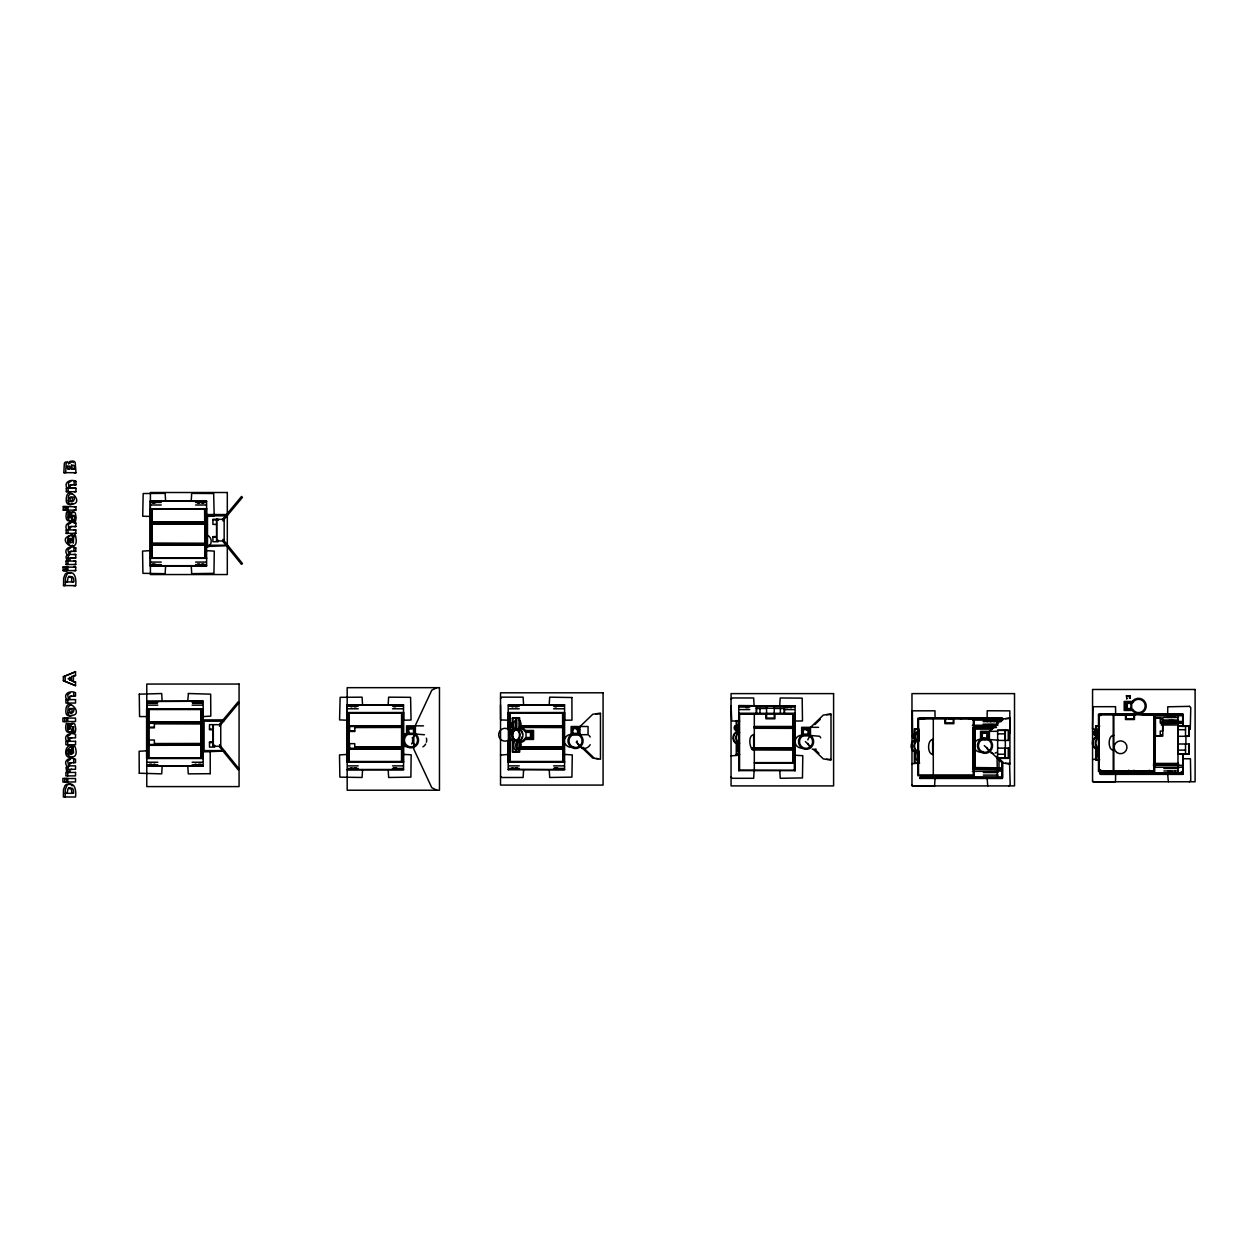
<?xml version="1.0" encoding="UTF-8"?>
<svg xmlns="http://www.w3.org/2000/svg" width="1258" height="1258" viewBox="0 0 1258 1258"><rect width="100%" height="100%" fill="white"/><g stroke="black" fill="none" stroke-linecap="round" stroke-linejoin="round"><path stroke-width="1.5" d="M191.216 501.046L191.688 493.372L213.656 493.529L214.206 516.11L206.595 516.425L206.595 501.046L150.237 501.046L150.237 516.425L142.72 516.236L143.176 493.529L165.144 493.372L165.616 501.046M187.788 766.185L188.275 773.859L210.228 773.701M187.757 701.209L188.417 693.52M191.247 566.021L191.719 573.679L213.939 573.334L214.285 551.114L206.627 550.642M203.151 716.588L203.151 701.209L146.777 701.209L146.777 716.588L139.559 716.573L139.261 694.164M388.187 769.817L388.659 777.475L410.879 777.13L411.162 754.753L403.566 754.438M388.156 704.842L388.628 697.168L410.595 697.325L411.036 720.032L403.535 720.221L403.535 704.842L347.177 704.842L347.177 720.221L339.566 719.906L340.132 697.325L362.084 697.168L362.556 704.842M500.527 704.842L500.621 719.906L508.216 720.221L508.216 704.842L564.59 704.842L508.389 705.156M549.227 769.817L549.715 777.475L571.934 777.13L572.28 754.91L564.606 754.438M549.196 704.842L549.683 697.168L571.903 697.53M564.59 704.842L564.59 720.221L571.965 720.142L571.903 697.53M731.071 705.644L731.716 721.023L738.76 721.023L738.76 705.644L795.119 705.974L738.933 705.644M779.771 770.619L780.243 778.293L802.462 777.931L802.808 755.712L795.15 755.24M779.74 705.644L780.212 697.986L802.179 698.127L802.494 720.944L795.119 721.038L795.119 705.644M920.117 778.45L920.447 776.548L1002.154 776.909M972.418 771.39L1002.107 771.075L1002.107 769.173L973.362 769.173L973.378 727.517L996.415 727.517M968.707 777.507L973.834 777.507L973.629 727.187L973.975 769.173L974.4 727.517L974.541 769.173L974.573 727.517L994.245 727.486M973.944 769.173L973.959 719.183L969.147 718.853M974.179 727.533L974.557 769.173L974.541 727.517M987.388 721.605L987.577 719.199M990.675 721.605L990.675 719.199M990.99 721.605L990.99 719.199M994.166 721.605L994.024 719.199M1002.201 762.065L1002.154 778.498L919.661 778.435M1100.577 715.629L1100.577 714.057L1135.738 714.072L1114.258 714.072M1128.788 770.179L1129.102 773.686M1133.914 770.179L1133.584 773.701M1149.293 770.179L1149.608 773.701L1154.419 773.387L1154.357 734.751L1154.215 755.571M1154.592 734.751L1154.545 765.351M1154.545 718.255L1154.215 714.733L1149.419 715.047M1155.127 765.053L1155.127 734.751M1167.896 717.469L1167.471 715.063M1168.147 717.469L1168.037 715.063M1169.232 717.469L1169.232 715.063M1171.261 717.469L1171.261 715.063M1171.56 717.469L1171.56 715.063M1174.485 715.063L1174.61 717.469L1174.736 715.063M1183.055 725.567L1183.07 714.025L1167.691 714.009L1167.738 706.792L1189.502 706.351M66.076 570.55L66.092 567.106L75.7 567.169L75.7 570.597L63.073 570.629L63.089 566.996L66.8 567.012L66.784 570.645M66.989 506.581L66.973 510.213L63.262 510.198L63.277 506.565L75.889 506.738L75.889 510.182L74.065 510.182M63.498 585.568L65.306 585.568L65.463 578.145L66.926 574.34A6.809 4.812 -90 0 1 69.127 572.736C75.999 571.305 76.298 581.227 75.653 585.646L63.498 585.568L63.655 578.145L65.102 574.34A6.809 4.812 -90 0 1 67.319 572.736L70.715 573.05M63.844 472.662L65.668 472.662L66.139 463.494A2.815 1.981 -90 0 1 67.492 462.048C71.219 464.847 69.74 461.67 73.593 461.12A3.9 2.768 -90 0 1 75.181 462.551L75.999 472.725L63.844 472.662L64.331 463.494A2.815 1.981 -90 0 1 65.668 462.048L67.633 462.488M64.881 570.629L64.897 566.996M65.07 510.198L65.086 506.565M71.832 557.923L69.85 558.583L70.196 561.052L75.716 561.099L75.716 564.528L66.108 564.48L66.108 561.037L68.781 561.052L67.712 557.766L69.08 554.841L67.916 549.793L70.684 547.859M71.958 526.504L69.945 527.259L70.291 529.933L75.826 529.964L75.81 533.408L66.202 533.361L66.202 529.917L68.891 529.917L68.246 524.413L70.763 523.045M66.281 506.691L66.265 510.119L75.889 510.182M72.099 484.786L70.086 485.541L70.432 488.214L75.952 488.246L75.936 491.689L66.328 491.642L66.344 488.198L69.017 488.214L68.388 482.695L70.904 481.327M68.577 512.258L70.385 512.541L66.611 512.258C65.778 514.915 65.212 521.457 69.426 521.016L70.071 520.545M69.064 542.685L69.08 538.534L70.888 538.534L70.873 542.685L68.419 542.497M69.756 469.03C71.03 461.985 63.875 469.517 69.756 469.03L67.948 469.03L67.397 465.853M68.089 517.557L70.417 517.62L72.052 512.399L73.97 511.896A3.318 2.343 -90 0 1 75.323 513.201L76.078 517.164A9.687 6.856 -90 0 1 75.433 521.268L71.564 521.252L72.241 515.434M72.366 535.153C74.411 553.709 72.005 534.115 75.37 535.373C81.424 558.065 52.506 538.11 72.366 535.153C66.422 534.32 66.202 544.572 71.014 546.019L72.524 545.201M71.564 521.252C77.288 519.806 73.97 509.899 71.234 521.016C67.02 521.457 67.586 514.915 68.419 512.258M73.719 581.951L65.432 581.919L67.24 581.919L68.089 577.422L70.417 576.793A3.648 2.579 -90 0 1 71.769 578.963C70.338 582.957 75.433 582.957 73.593 578.963A3.648 2.579 -90 0 0 72.225 576.793L68.687 576.321M74.112 469.061C75.826 463.699 69.803 463.966 71.533 469.045L74.112 469.061L72.304 469.061L71.36 464.847M73.923 557.954L75.732 557.954L75.747 554.495L70.212 554.464L69.866 551.979L71.863 551.319M75.763 547.89L73.955 547.89L73.939 551.35L75.747 551.35L75.763 547.89C70.432 544.918 62.648 549.243 67.272 554.841L69.08 554.841M74.018 526.536L75.826 526.536L75.842 523.076C70.621 520.246 62.963 524.224 67.067 529.917L66.202 529.917M75.983 481.358L74.159 481.358L74.159 484.817L75.967 484.817L75.983 481.358C70.747 478.527 63.104 482.506 67.209 488.214L66.344 488.198M973.755 727.218L996.415 727.25L973.692 727.187L973.535 769.173L973.378 727.517L973.802 769.173M974.164 769.173L974.305 738.871M974.321 735.081L974.352 727.517L974.447 769.173L974.352 727.517M973.393 769.173L973.598 727.203L973.582 769.173M67.114 793.326L67.948 788.829L72.068 788.168A3.648 2.579 -90 0 1 73.436 790.339L73.577 793.326L65.29 793.326M408.473 730.08L408.504 732.03M413.52 730.08L413.52 731.417M572.516 730.756L572.909 733.98L579.545 733.98M803.044 731.574L803.044 732.895M982.011 737.503L981.963 735.568M982.058 736.229L982.011 734.939M1126.696 699.055L1126.885 698.159M408.567 730.253L408.567 728.932M413.615 730.253L413.898 728.178M808.202 731.731L808.501 730.3M987.105 735.726C989.118 732.282 981.209 731.999 982.089 735.27M72.335 540.61L72.335 538.141M1095.419 734.688L1095.687 734.452M72.256 728.508L71.234 732.612L75.103 732.612A9.687 6.856 -90 0 0 75.732 728.524L74.961 724.561A3.318 2.343 -90 0 0 73.624 723.256L71.69 723.79L69.835 729.074L70.039 723.649L66.249 723.649C65.416 726.322 64.881 732.864 69.096 732.408L69.74 731.92M1129.904 697.75L1130.014 696.885M408.598 729.782L408.85 728.178L414.715 728.178M572.642 730.458L572.61 729.609M577.658 729.609L577.564 732.093M500.527 698.426L501.816 697.152L523.124 697.168L523.595 704.842M500.527 755.067L508.216 754.438M731.071 699.244L732.345 697.954L753.668 697.986L754.14 705.644M731.071 755.885L738.76 755.24M911.971 763.7L919.661 763.056M1092.542 759.58L1096.724 758.936M1000.613 721.872L1003.255 719.45M1162.25 765.021L1164.782 765.021M1165.773 765.021L1169.625 765.021M1170.129 765.021L1171.89 765.021M1117.56 714.041L1115.5 714.041M1165.71 714.072L1167.691 714.072M69.426 514.207L68.592 517.62M735.332 727.423L735.332 728.335M572.689 730.065C575.661 725.394 578.995 730.096 577.957 733.98M68.058 723.649C67.24 726.322 66.69 732.864 70.904 732.408L73.404 726.668L73.672 730.898A9.687 6.856 -90 0 1 73.294 732.612M68.545 463.982L69.725 461.45L71.785 461.12M1118.771 714.041L1119.589 714.371M1122.356 714.041L1121.491 714.371M1124.841 714.041L1125.643 714.371M1157.643 714.072L1158.366 714.387M1160.93 714.072L1161.732 714.072M1163.697 714.072L1164.499 714.072M1157.706 765.021L1158.807 765.021M1160.992 765.021L1161.716 765.351M1173.62 765.021L1174.422 765.351M68.435 728.822L69.41 724.545L71.8 723.256A3.318 2.343 -90 0 1 72.775 723.979M512.729 726.809L512.116 726.558A1.997 1.006 -89.9 0 1 510.559 726.322A1.997 1.006 -89.9 0 1 510.748 723.381A1.997 1.006 -89.9 0 1 512.195 724.026M1178.998 723.24L1161.103 723.397L1182.662 723.381M408.708 729.074L414.715 728.822M73.672 730.898L73.058 732.612M734.876 727.423L735.191 728.492M987.42 734.31L987.42 738.147L982.136 737.581M414.637 726.951L431.777 690.233L436.903 687.67M70.385 512.541L69.898 517.557M913.906 737.487L914.11 737.801A1.997 1.006 -89.9 0 1 912.773 736.072A1.997 1.006 -89.9 0 1 914.267 734.342L915.808 734.09M915.667 734.373L914.629 735.081L914.424 734.09M1095.954 734.043A1.997 1.006 -89.9 0 1 1094.586 734.782A1.997 1.006 -89.9 0 1 1094.208 732.046A1.997 1.006 -89.9 0 1 1095.592 731.307L1096.08 731.747M512.116 726.715L512.399 726.432A1.997 1.006 -89.9 0 1 511.094 726.558A1.997 1.006 -89.9 0 1 510.921 723.885A1.997 1.006 -89.9 0 1 512.242 723.303L512.729 723.727M69.772 513.154L72.162 511.896A3.318 2.343 -90 0 1 73.137 512.619M736.653 729.656L735.788 729.357M139.261 694.164L161.684 693.535L162.156 701.209M1009.844 733.461L1009.828 710.864L987.215 710.754L987.121 718.129L1002.5 718.161M222.886 518.878L225.418 515.811L207.491 515.811L207.491 545.233L226 545.233L222.87 541.38M206.218 514.538L226.487 514.538L241.536 496.454L242.448 497.366L222.886 520.875M219.474 724.231L222.006 721.18L204.079 721.18L204.079 750.601L222.587 750.601L219.458 746.749M202.805 719.906L223.075 719.906L238.124 701.822L239.036 702.735L219.474 726.243M953.328 777.507L948.202 777.507M1128.898 715.047L1134.024 715.047M1100.703 772.742L1182.74 772.789M1182.614 715.692L1155.159 715.991M71.171 753.731L72.162 750.696L71.266 746.717M578.963 727.58L592.77 714.261L600.459 713.113L600.459 759.25L592.77 758.102L576.211 742.126M809.507 728.382L823.314 715.079L831.003 713.915L831.003 760.068L823.314 758.904L813.643 749.595M814.807 724.639L820.247 719.387M989.794 731.055L1002.217 719.073L1009.922 717.909L1009.922 764.062L1002.217 762.914L984.275 745.601M70.448 759.25L67.68 761.2L68.86 766.232L66.029 767.396L66.768 772.443M68.86 766.232L67.507 769.173L68.577 772.443M67.272 554.841L65.998 556.822L66.973 561.052L66.108 561.037M808.501 729.671L808.501 734.798M206.218 546.507L228.028 545.705M202.805 751.875L224.616 751.073M210.228 773.701L210.228 750.806M72.272 756.577C62.114 761.357 64.252 739.956 75.087 746.717C81.22 764.943 57.852 754.847 71.203 746.529M72.241 715.425L69.803 716.258L67.366 715.425A4.765 3.365 -90 0 1 65.935 712.971C64.472 691.711 87.573 717.029 69.174 715.425A4.765 3.365 -90 0 1 67.759 712.971L68.105 707.185L69.898 705.251L71.533 705.251M72.618 504.065L70.196 504.883L67.759 504.033A4.765 3.365 -90 0 1 66.328 501.565C64.929 480.289 87.95 505.732 69.567 504.033A4.765 3.365 -90 0 1 68.136 501.565L68.514 495.794L70.322 493.859L71.942 493.875M71.596 681.05L75.527 681.962L75.527 685.657L63.372 680.704L63.372 676.71L75.527 671.756L75.527 675.546L71.596 676.458M63.372 676.71L75.527 671.756M415.942 734.373L407.702 734.42A6.667 6.557 -90 0 0 405.957 744.484A6.667 6.557 -90 0 0 416.005 744.484A6.667 6.557 -90 0 0 414.259 734.42L414.134 727.124M572.374 735.049L572.248 735.097A6.667 6.557 -90 0 0 570.503 745.161A6.667 6.557 -90 0 0 580.551 745.161A6.667 6.557 -90 0 0 578.806 735.097L578.68 727.8L572.374 727.8L572.374 735.049L578.853 735.049M809.397 735.851L802.777 735.914A6.667 6.557 -90 0 0 801.031 745.963A6.667 6.557 -90 0 0 811.095 745.963A6.667 6.557 -90 0 0 809.35 735.914L809.224 728.602M988.316 739.846L981.696 739.908A6.667 6.557 -90 0 0 979.951 749.957A6.667 6.557 -90 0 0 990.015 749.957A6.667 6.557 -90 0 0 988.269 739.908L988.143 732.596M347.177 754.438L339.503 754.91L339.864 777.13L362.084 777.475L362.556 769.817M1190.257 729.404L1190.776 707.641L1189.502 706.351M512.902 729.593L512.352 729.813A5.74 4.969 -90 0 0 511.833 739.72L515.764 740.333L514.695 739.72A5.74 4.969 -90 0 1 515.214 729.813L512.902 729.593L512.902 718.271L519.098 718.271L519.098 729.561L520.167 730.159A5.74 4.969 -90 0 1 522.306 733.791M512.902 740.333L512.902 751.608L516.236 751.608L516.786 740.066A5.74 4.969 -90 0 0 517.305 730.159L516.236 729.561L516.236 718.271M739.688 732.439L736.276 732.659A5.74 4.969 -90 0 0 735.757 742.582L739.688 743.179M914.928 740.648L914.377 740.868A5.74 4.969 -90 0 0 913.858 750.774L917.805 751.372L916.736 750.774A5.74 4.969 -90 0 1 917.239 740.868L914.928 740.648L914.928 729.326L918.261 729.326L918.717 740.868M918.812 751.12L918.261 762.647L914.928 762.647L914.928 751.372M1098.659 748.085L1098.045 747.739A5.74 4.969 -90 0 1 1098.564 737.833L1095.687 737.833A5.74 4.969 -90 0 0 1095.183 747.739L1099.115 748.337M515.214 729.105L515.009 729.184A6.416 5.551 -90 0 0 512.839 731.354M516.786 752.064L517.007 740.71A6.416 5.551 -90 0 0 517.667 729.624L516.786 729.121L516.786 717.831M516.786 740.789L519.869 740.71A6.416 5.551 -90 0 0 520.545 729.624L516.786 729.121M919.032 751.749L918.812 763.103M68.404 558.127L75.732 557.954M70.621 749.91L69.033 751.875L70.621 754.077L70.621 749.91L68.797 749.91L68.797 754.077L73.562 753.007L73.074 746.717M70.888 538.534L69.316 540.484L70.873 542.685M1008.916 785.904L1010.19 784.615L1009.545 762.835M1189.486 781.784L1190.776 780.495L1190.445 758.794L1183.086 758.7L1183.086 774.079M595.899 713.931L600.459 713.695M826.427 714.733L831.003 714.497M1005.346 718.743L1009.922 718.491M70.448 692.718L67.696 694.699L68.577 699.605M70.448 734.42L67.696 736.417L68.577 741.324M914.299 737.534L915.132 737.707M71.659 696.177L69.646 696.932L69.992 699.605M68.891 737.943L75.527 737.88L75.527 734.42C70.291 731.621 62.648 735.631 66.768 741.324M71.659 737.88L69.646 738.65L69.992 741.324M1129.322 696.382L1130.297 696.366L1130.266 697.986C1130.266 696.209 1129.259 696.099 1126.555 696.382M68.844 769.346L75.527 769.298L75.527 765.855L69.992 765.855L69.646 763.37L71.627 762.71M71.627 769.298L69.646 769.975L69.992 772.443M1126.555 701.98L1130.297 701.98L1129.291 701.995M1126.555 702.451L1128.127 702.467M1128.457 695.894L1130.219 695.894L1128.284 695.721M1129.322 697.986L1130.266 697.986M1128.74 702.451L1127.828 702.624L1130.297 702.467L1129.291 702.467M1178.762 765.021L1153.287 765.068L1182.693 765.367M974.667 769.204L1002.107 769.141M74.191 472.725L75.999 472.725M75.952 488.246L70.464 488.23M66.328 491.642L68.136 491.642L68.152 488.198L69.017 488.214M74.128 491.689L75.936 491.689M206.595 501.36L150.237 501.046M151.07 502.429L161.26 502.429M195.588 502.429L205.746 502.429M152.391 503.074L155.033 503.074M197.6 503.074L199.55 503.074M201.815 503.074L203.765 503.074M151.07 504.993L161.26 504.993M195.588 504.993L205.777 504.993M63.277 506.565L68.089 506.691L68.089 510.119L63.262 510.198M74.08 506.738L75.889 506.738M206.595 508.735L150.237 508.735L150.237 566.021L206.627 566.021L206.469 508.735M150.237 509.05L206.595 509.05M71.533 515.544L74.049 515.434M68.781 517.431L70.59 517.431M212.917 519.916L218.043 519.916M71.564 520.969L73.389 520.969M152.249 521.866L204.614 521.85M152.249 522.086L204.614 522.133M152.249 522.306L204.614 522.353M152.249 522.589L204.614 522.589M74.033 523.076L75.842 523.076M152.249 523.155L204.614 523.108M152.249 523.438L204.614 523.344M152.249 523.658L204.614 523.658M152.249 523.831L204.614 523.863M216.329 524.397L212.917 524.397L212.917 519.271L218.043 519.271L218.043 520.167M74.002 529.964L75.826 529.964M66.202 533.361L68.011 533.361L68.026 529.917L68.891 529.917M74.002 533.408L75.81 533.408M71.549 535.358L75.37 535.373M71.549 535.719L73.357 535.719M216.329 536.6L212.917 536.6L212.917 541.726L218.043 541.726L218.043 540.122M212.917 537.229L216.329 537.229M152.249 543.173L204.614 543.377M152.249 543.629L204.614 543.598M152.249 544.856L204.614 544.903M152.249 544.981L204.614 545.013M150.237 550.642L142.563 551.114L142.925 573.334L165.144 573.679L165.616 566.021M73.939 554.495L75.747 554.495M150.237 558.002L206.595 558.002M150.237 558.332L206.595 558.332M73.907 561.099L75.716 561.099M151.07 562.074L161.26 562.074M195.588 562.074L205.777 562.074M152.391 563.993L155.033 563.993M197.6 563.993L199.55 563.993M201.815 563.993L203.765 563.993M66.108 564.48L67.916 564.48L67.916 561.037L68.781 561.052M73.892 564.528L75.716 564.528M151.07 564.638L161.26 564.638M195.588 564.638L205.777 564.638M153.775 565.44L158.539 565.44M198.292 565.44L203.057 565.44M150.237 565.691L206.595 565.691M63.089 566.996L67.901 567.106L67.901 570.55L63.073 570.629M73.892 567.169L75.7 567.169M73.876 570.597L75.7 570.597M73.829 585.646L75.653 585.646M73.703 675.546L75.527 675.546M71.533 680.248L68.121 678.754L71.533 677.26L71.533 680.248L69.725 680.248L69.725 677.26M63.372 680.704L75.527 685.657M73.703 681.962L75.527 681.962M188.401 693.52L210.668 694.164L210.809 716.116L203.151 716.588M69.835 696.177L75.527 696.177L75.527 692.718C70.291 689.919 62.648 693.913 66.768 699.605M146.777 701.539L203.151 701.209M150.331 701.791L155.096 701.791M194.848 701.791L199.613 701.791M147.626 702.593L157.8 702.593M192.144 702.593L202.318 702.593M148.35 703.238L157.077 703.238M192.867 703.238L201.594 703.238M147.626 705.156L157.8 705.156M192.144 705.156L202.318 705.156M347.177 705.156L403.535 704.842M348.01 706.225L358.2 706.225M392.527 706.225L402.717 706.225M509.05 706.225L519.24 706.225M553.583 706.225L563.757 706.225M742.299 706.225L747.063 706.225M766.578 706.225L756.577 706.225L756.577 713.333M774.268 706.225L784.269 706.225L784.269 713.333M786.832 706.225L791.596 706.225M350.919 706.87L351.973 706.87M354.237 706.87L356.187 706.87M393.848 706.87L395.437 706.87M511.975 706.87L513.028 706.87M515.277 706.87L517.227 706.87M554.888 706.87L556.492 706.87M739.594 707.027L749.784 707.027M784.442 707.027L794.301 707.027M745.821 707.672L748.463 707.672M786.124 707.672L788.074 707.672M790.339 707.672L791.392 707.672M756.325 708.207L784.52 708.207M756.577 708.474L766.578 708.474M774.268 708.474L784.269 708.474M348.01 708.789L358.2 708.789M392.527 708.789L402.717 708.789M509.05 708.789L519.24 708.789M553.583 708.789L563.757 708.789M146.777 709.229L203.151 709.229M147.595 709.543L202.381 709.543M739.594 709.591L749.784 709.591M784.442 709.591L794.301 709.591M347.177 712.846L403.535 712.846M509.915 712.846L564.59 712.846M402.764 713.176L347.979 713.176L347.979 761.483L402.764 761.483M563.82 713.176L509.034 713.176L509.034 761.483L563.82 761.483M738.76 713.333L795.119 713.333L795.15 770.619L738.76 770.619M738.76 713.663L756.325 713.663M785.322 713.663L795.119 713.663M1168.949 714.104L1141.604 714.088L1143.05 714.057M794.348 714.088L739.562 714.088L739.562 770.116L795.119 770.305M1141.588 714.418L1142.547 714.418M1163.666 717.469L1178.494 717.469M1155.127 717.893L1162.801 717.893L1162.801 736.166L1155.127 736.166M988.363 718.224L917.9 718.192L917.9 775.714L973.975 775.714L973.975 718.192M512.352 718.46L515.214 717.831M960.043 718.538L961.977 718.538M919.645 718.884L924.756 718.884M986.901 719.199L994.591 719.199M1002.5 718.884L997.044 719.151L997.044 724.985M1163.666 720.032L1178.494 720.032M1168.761 720.519L1173.887 720.519M739.138 720.677L736.276 720.677L736.056 732.03A6.416 5.551 -90 0 0 735.38 743.101L736.276 743.62L736.276 754.91L739.138 754.91M736.276 721.321L739.688 721.133M1160.804 721.164L1182.662 721.479M65.903 721.526L75.527 721.526L75.527 718.098L62.9 717.988L62.9 721.636L66.611 721.636L66.611 717.988M983.096 721.605L998.396 721.605M148.806 722.69L201.154 722.737M1161.055 723.098L1178.73 723.098M149.246 723.35L154.372 723.35M154.624 723.271L201.154 723.287M70.039 723.932L68.215 723.649M154.624 723.822L201.154 723.932M983.096 724.168L997.924 724.168M988.175 724.639L993.301 724.639M1161.197 725.001L1178.494 725.001M972.387 725.284L997.846 725.284M349.189 725.74L401.554 725.74M519.931 725.74L562.593 725.74M349.189 725.85L401.554 725.85M423.506 725.835L406.57 725.835L406.57 734.027L405.626 734.751A7.69 7.579 -90 0 0 405.626 745.632A7.69 7.579 -90 0 0 416.335 745.632A7.69 7.579 -90 0 0 416.335 734.751L415.392 734.027L415.392 725.835M519.931 725.85L562.593 725.85M1099.571 725.835L1095.687 725.835L1095.482 737.188A6.416 5.551 -90 0 0 1094.806 748.274L1095.687 748.777L1095.687 760.068L1099.571 760.068M349.189 726.322L401.554 726.322L349.189 726.401M562.593 726.322L519.931 726.322L562.593 726.401M1099.571 726.291L1096.253 726.291L1096.253 737.613M1178.211 726.306L1188.889 726.306L1188.889 736.292M754.344 726.558L793.138 726.558M1095.687 726.479L1098.564 725.835M71.895 726.809L73.703 726.809M754.344 726.652L793.138 726.652M355.008 726.904L401.554 726.951M519.931 726.904L562.593 726.92M974.573 727.218L994.229 727.218M149.246 727.187L154.372 727.187M414.307 727.124L407.828 727.124L407.828 734.373M754.344 727.171L793.138 727.203M818.596 727.328L801.645 727.328L801.645 735.505L800.701 736.245A7.69 7.579 -90 0 0 800.701 747.11A7.69 7.579 -90 0 0 811.426 747.11A7.69 7.579 -90 0 0 811.426 736.245L810.482 735.505L810.482 727.328M355.008 727.564L401.554 727.454M519.931 727.454L562.593 727.564M754.344 727.784L793.138 727.706M754.344 728.272L793.138 728.366M809.397 728.602L802.903 728.602L802.903 735.851M67.743 728.948L70.244 728.822M209.504 729.121L212.917 729.121M974.856 729.137L992.153 729.137M576.227 729.498L579.545 729.498M810.073 729.671L803.453 729.671L803.091 733.508M1178.211 729.703L1185.523 729.703M212.917 729.766L209.504 729.766L209.504 724.639L220.748 724.718L220.748 746.293L213.152 746.293L213.152 724.718M806.755 730.3L810.073 730.3M997.641 730.426L1008.303 730.426L1008.303 740.427M349.645 730.819L354.772 730.819M997.515 731.323L980.564 731.323L980.564 739.515L979.62 740.239A7.69 7.579 -90 0 0 979.62 751.12A7.69 7.579 -90 0 0 990.329 751.12A7.69 7.579 -90 0 0 990.329 740.239L989.401 739.515L989.401 731.323M71.234 732.329L73.058 732.329M988.316 732.596L981.822 732.596L981.822 739.846M414.715 733.304L408.85 733.304L408.646 732.109M579.545 733.351L572.909 733.351L572.642 732.376M997.641 733.839L1004.938 733.839M415.392 734.027L424.449 734.751M803.453 734.153L810.073 734.153M579.938 734.703L588.052 734.703L588.052 726.511L571.116 726.511L571.116 734.703L570.173 735.427A7.69 7.579 -90 0 0 570.173 746.309A7.69 7.579 -90 0 0 580.881 746.309A7.69 7.579 -90 0 0 580.881 735.427L579.938 734.703L579.938 726.511M754.313 734.672C748.007 734.578 749.328 746.23 752.205 749.532L793.138 749.595M810.073 734.798L803.453 734.798L803.17 733.194M1113.865 735.395C1107.622 734.861 1107.622 750.79 1113.865 750.271M810.482 735.505L819.524 736.245A7.69 7.579 -90 0 1 820.735 737.833M1189.266 736.182L1185.901 736.182L1185.901 743.997M1178.211 736.292L1189.266 736.292L1189.266 726.039L1178.211 726.039L1178.211 754.25L1189.266 754.25L1189.266 743.997L1178.211 743.997M933.294 739.515C927.036 738.996 927.036 754.926 933.294 754.391M989.401 739.515L998.443 740.239M516.236 740.286L519.098 740.286L519.098 751.608M997.641 740.427L1008.696 740.427L1008.696 730.175L997.641 730.175L997.641 758.37L1008.696 758.37L1008.696 748.117L997.641 748.117M212.917 741.953L209.504 741.953L209.504 747.095L214.631 747.095L214.631 745.192M209.504 742.597L212.917 742.597M154.624 743.541L201.17 743.447M154.624 744.06L201.17 744.091M148.806 744.594L201.17 744.61M148.806 744.673L201.17 744.673M148.806 745.161L201.17 745.161L148.806 745.334M355.008 747L401.554 747M519.931 747L562.593 747M71.266 747.095L73.074 747.095M355.008 747.063L401.554 747.173M519.931 747.063L562.593 747.173M355.008 747.708L401.554 747.645M519.931 747.645L562.593 747.677M752.41 747.802L793.138 747.802M752.41 747.975L793.138 747.881M349.189 748.274L401.554 748.306M517.997 748.306L562.593 748.243M752.41 748.526L793.138 748.526M349.189 748.777L401.554 748.777M517.997 748.777L562.593 748.777M349.189 748.887L401.554 748.95M517.997 748.95L562.593 748.887M752.41 749.045L793.138 749.076M752.41 749.689L793.138 749.768M1178.211 750.114L1185.523 750.114M146.793 750.806L139.119 751.278L139.261 773.23M203.167 750.806L210.228 750.806M1178.211 753.982L1188.889 753.982L1188.889 743.997M736.276 754.265L739.138 754.265M997.641 754.234L1004.938 754.234M739.688 754.454L736.826 754.454L736.826 743.179M147.595 757.851L202.381 757.851M146.777 758.181L203.151 758.181M997.641 758.118L1008.303 758.118L1008.303 748.117M203.151 758.495L146.604 758.495L146.604 708.899L203.151 708.899L203.167 766.185L146.777 766.185M831.003 759.486L826.427 759.25M1095.687 759.439L1098.564 760.068M1099.571 759.628L1096.253 759.628L1096.253 748.337M347.177 761.798L403.535 761.798M508.216 761.798L564.59 761.798M403.535 762.128L346.988 762.128L346.988 712.531L403.535 712.531L403.519 736.355M564.59 762.128L508.043 762.128L508.043 741.135M147.626 762.238L157.8 762.238M192.144 762.238L202.318 762.238M69.803 762.71L75.527 762.71L75.527 759.25C70.181 756.294 62.397 760.65 67.051 766.232M738.76 762.615L739.044 754.784M754.391 762.615L795.119 762.615M754.391 762.93L795.119 762.93M1009.922 763.48L1005.346 763.244M1153.523 763.417L1178.526 763.417M149.623 764.156L151.589 764.156M153.838 764.156L154.891 764.156M195.053 764.156L196.106 764.156M198.355 764.156L201.013 764.156M147.626 764.801L157.8 764.801M192.144 764.801L202.318 764.801M150.331 765.603L155.096 765.603M194.848 765.603L199.613 765.603M1155.19 765.336L1178.762 765.336M146.777 765.87L203.151 765.87M348.01 765.87L358.2 765.87M392.527 765.87L402.717 765.87M509.05 765.87L519.24 765.87M553.583 765.87L563.757 765.87M1154.954 767.27L1182.363 767.27L1182.693 765.037M974.871 767.553L1002.107 767.867M350.919 767.789L351.973 767.789M354.237 767.789L356.187 767.789M393.848 767.789L396.49 767.789M511.975 767.789L513.028 767.789M515.277 767.789L517.227 767.789M554.888 767.789L557.546 767.789M1168.965 767.946L1174.091 767.946M348.01 768.434L358.2 768.434M392.527 768.434L402.717 768.434M509.05 768.434L519.24 768.434M553.583 768.434L563.757 768.434M1163.886 768.418L1178.557 768.418M350.715 769.236L355.479 769.236M395.232 769.236L399.997 769.236M511.77 769.236L516.535 769.236M556.288 769.236L561.052 769.236M347.177 769.487L403.535 769.487M564.59 769.487L508.216 769.487L564.606 769.817L564.449 712.531L508.043 712.531L508.043 729.703M973.739 769.487L1002.107 769.503M347.177 769.817L403.566 769.817L403.535 742.22M1104.823 770.95L1119.651 770.95M1134.087 770.965L1149.387 770.965M1163.886 770.981L1178.557 770.981M988.395 772.066L993.521 772.066M983.316 772.554L998.129 772.554M1127.058 773.56L1145.582 773.371M1100.703 774L1182.74 774.047L1100.247 773.67M983.316 775.117L998.129 775.117M919.692 777.853L1002.154 778.183M65.903 778.513L75.527 778.513L75.527 781.957L62.9 782.051L62.9 778.419L66.611 778.419L66.611 782.051M1100.247 714.025L1115.626 714.057L1115.547 706.681L1092.935 706.713L1092.557 728.932L1096.709 729.404M1139.654 714.072L1182.614 714.104L1182.803 726.495L1182.756 714.764M1100.577 714.371L1135.738 714.418M1139.654 714.402L1182.614 714.418M1115.201 714.843L1134.763 714.859M1142.579 714.859L1168.006 714.874M919.661 718.161L935.056 718.176L934.977 710.801L912.365 710.833L912.6 733.524M1002.044 718.538L920.007 718.176L1002.044 718.224L1001.714 720.126L972.654 720.111M948.642 718.853L953.139 718.853M973.739 718.994L987.42 719.01M995.251 719.01L999.151 719.01M1161.889 723.098L1182.662 723.146L1160.238 723.02L1160.238 718.066L1155.457 718.066L1155.457 736.009L1160.238 736.009L1160.238 731.04L1162.644 731.04L1162.644 723.02M1095.592 731.338L1096.992 731.338M914.283 734.373L915.871 734.656M1127.828 702.624L1128.74 702.624M70.291 484.786L75.967 484.817M66.611 512.258L70.385 512.258M73.389 521.252L75.433 521.268M70.149 526.504L75.826 526.536M70.039 551.319L75.747 551.35M1130.266 696.382L1129.999 697.986M595.899 758.432L598.053 758.684M68.53 787.697L70.259 788.168A3.648 2.579 -90 0 1 71.627 790.339L71.769 793.326M1168.336 781.784L1167.691 774.079M987.766 785.904L987.121 778.215M69.819 708.396C73.766 708.065 72.225 714.544 68.64 712.563M70.228 497.02C74.851 496.957 71.69 504.018 68.294 500.7M436.903 790.213L431.777 787.65L413.819 749.202L413.819 734.468M1181.372 771.484L1181.655 772.947M911.971 784.85L913.261 786.124L934.568 786.108L935.04 778.435M70.542 784.426L67.146 784.143A6.809 4.812 -90 0 0 64.944 785.747L63.498 789.568L63.372 796.99L75.527 796.99C76.156 792.587 75.826 782.665 68.954 784.143A6.809 4.812 -90 0 0 66.753 785.747L65.322 789.568L65.18 796.99M739.232 742.912L738.619 742.582A5.74 4.969 -90 0 1 739.138 732.659M917.239 751.812L916.359 751.293A6.416 5.551 -90 0 1 915.274 750.193M808.422 734.09L808.202 732.722M577.878 733.272L577.689 732.376M1126.555 697.357L1126.822 698.536M226.487 514.538L227.478 515.355M223.075 719.906L224.066 720.724M413.898 733.304L413.693 732.109M997.846 757.316L1003.255 762.537M814.885 749.422L818.927 753.322M805.356 741.607L810.875 746.938M582.989 747.315L593.792 757.725M1177.975 773.67L1177.944 714.701L1183.055 714.701L1183.055 726.495M997.39 777.79L997.059 756.089M71.14 784.819L72.146 785.841M222.87 539.352L242.448 563.49L241.536 564.402L227.038 546.507M219.458 744.72L239.036 768.858L238.124 769.77L223.625 751.875M139.261 773.23L161.7 773.859L162.172 766.185M736.653 726.574L736.182 726.165A1.997 1.006 -89.9 0 0 734.798 726.872A1.997 1.006 -89.9 0 0 735.159 729.609A1.997 1.006 -89.9 0 0 736.528 728.885M1100.561 773.67L1100.593 769.802L1100.703 774.33L1182.74 774.378L1182.787 754.014L1182.756 773.67M1092.589 781.061L1093.831 782.004L1115.532 781.69L1115.626 774.315L1100.247 774.315L1100.247 770.462M731.071 777.035L732.345 778.309L753.668 778.293L754.14 770.619M500.527 776.217L501.816 777.507L523.124 777.475L523.611 769.817M413.646 731.7L413.615 732.565M408.567 732.565L408.567 731.244M987.105 736.732C989.118 740.38 980.737 740.38 982.058 736.732M1183.07 754.014L1183.086 773.67M1100.263 769.802L1100.263 773.733M1002.5 762.065L1002.5 777.79M1002.17 762.065L1002.186 777.79M998.994 758.039L998.994 769.692M1185.523 726.306L1185.523 736.292M1185.523 743.997L1185.523 753.982M1174.893 770.981L1174.83 773.387M1174.705 770.981L1174.705 773.387M1171.591 770.981L1171.591 773.387M1171.292 770.981L1171.292 773.387M1169.232 770.981L1169.232 773.387M1168.242 770.981L1168.116 773.387M1145.079 770.965L1145.079 773.371M1144.906 770.965L1144.906 773.371M1141.792 770.965L1141.792 773.371M1141.493 770.965L1141.493 773.371M1138.569 770.965L1138.443 773.371M1138.317 770.965L1138.38 773.371M1134.464 714.811L1134.464 719.529L1125.485 719.529L1125.485 714.811M1133.82 714.072L1133.82 718.79L1126.13 718.79L1126.13 714.072M1131.021 703.411L1131.021 708.537M1129.7 696.382L1129.59 697.986M1127.168 703.411L1127.168 708.537M1115.421 770.95L1115.359 773.356L1115.17 770.95M1114.085 770.95L1114.085 773.356M1113.865 714.811L1113.865 770.855M1113.22 714.072L1113.22 771.594M1112.072 770.95L1112.072 773.356M1111.757 770.95L1111.757 773.356M1108.833 773.356L1108.833 770.95L1108.581 773.356M1005.331 730.175L1005.331 758.37M1004.938 730.426L1004.938 740.427M1004.938 748.117L1004.938 758.118M1002.5 762.835L1002.5 778.215M953.879 718.931L953.879 723.664L944.915 723.664L944.915 718.931M953.25 718.192L953.25 722.91L945.544 722.91L945.544 718.192M933.294 718.931L933.294 774.975M932.65 739.279L932.65 754.627M918.812 740.16L918.812 728.869L914.377 728.869L914.173 740.223A6.416 5.551 -90 0 0 913.497 751.293L914.377 751.812L914.377 763.103M794.993 713.333L794.993 770.871M794.694 713.663L794.663 762.615M794.443 713.663L794.348 770.116M793.782 713.663L793.829 762.615M793.311 713.663L793.311 762.615M793.138 713.663L793.216 762.615M784.52 705.974L784.52 713.333M780.385 708.474L780.385 713.333M774.912 714.088L774.912 718.805L765.933 718.805L765.933 714.088M774.268 705.974L774.268 718.066L766.578 718.066L766.578 705.974M766.468 705.974L766.468 708.207M759.989 708.474L759.989 713.333M756.325 705.974L756.325 713.333M754.313 714.088L754.313 770.116M753.668 734.436L753.668 749.768M739.044 713.663L738.996 721.494M738.996 733.241L738.996 743.038M738.933 713.333L738.933 770.871M736.826 721.133L736.826 732.439M564.417 712.846L564.26 761.798M563.914 712.846L563.914 761.798M563.836 712.846L563.836 761.798M563.317 712.846L563.285 761.798M562.593 712.846L562.766 761.798M530.514 732.376L530.514 737.503M519.648 729.121L519.648 717.831L512.352 717.831L512.132 729.184A6.416 5.551 -90 0 0 511.456 740.254L512.352 740.758L512.352 752.064L519.648 752.064L519.648 740.789M515.764 718.271L515.764 722.045M510.245 712.846L510.229 732.439M510.213 738.304L510.198 761.798M510.009 712.846L510.072 732.439M510.135 738.289L510.04 761.798M508.657 712.846L508.735 728.524M508.782 740.27L508.735 761.798M508.389 762.128L508.389 712.531L508.232 728.524M508.263 740.27L508.216 769.817M403.409 712.531L403.409 762.128M403.22 712.846L403.22 736.355M403.22 742.22L403.22 761.798M402.796 712.846L402.796 761.798M402.277 712.846L402.277 761.798M402.198 712.846L402.198 761.798M401.727 712.846L401.727 761.798M401.617 712.846L401.554 761.798M354.772 726.338L354.772 731.464L349.645 731.464L349.645 726.338M354.772 748.777L354.772 743.651L349.645 743.651L349.645 748.777M349.158 712.846L349.095 761.798M348.985 712.846L348.985 761.798M347.931 712.846L347.916 761.798M347.601 712.846L347.633 761.798M216.722 519.35L216.722 540.924M213.31 724.718L213.31 746.293M206.218 508.987L206.218 558.065M206.139 509.05L206.045 558.002M205.699 509.05L205.856 558.002M205.337 509.05L205.258 558.002M205.038 558.002L204.582 509.05M203.025 708.899L203.025 758.495M202.632 709.229L202.727 720.976M202.695 752.3L202.68 758.181M202.428 709.229L202.428 758.181M202.098 709.229L202.098 720.976M202.035 752.3L202.176 758.181M201.893 709.229L201.956 758.181M201.233 709.229L201.343 758.181M201.154 709.229L201.154 758.181M154.372 722.705L154.372 727.832L149.246 727.832L149.246 722.705M154.372 745.161L154.372 740.019L149.246 740.019L149.246 745.161M152.249 509.05L152.218 558.002M151.919 509.05L152.014 558.002M151.809 509.05L151.825 558.002M151.573 509.05L151.51 558.002M151.212 509.05L151.133 558.002M150.976 509.05L150.96 558.002M150.661 508.987L150.661 558.065M148.806 709.229L148.774 758.181M148.648 709.229L148.601 758.181M148.082 709.229L148.051 758.181M147.752 717.06L147.752 752.3M147.595 709.229L147.548 758.181M147.217 709.229L147.39 758.181M146.95 708.899L146.95 758.495M73.703 692.718L73.703 696.177M73.703 759.25L73.703 762.71M73.404 676.458L73.404 681.05M72.083 746.529L72.083 754.061M67.728 699.605L67.728 703.049M67.728 718.098L67.728 721.526M67.728 741.324L67.728 744.767M67.728 772.443L67.728 775.887M67.728 778.513L67.728 781.957M65.18 676.71L65.18 680.704M64.708 717.988L64.708 721.636M64.708 778.419L64.708 782.051M1133.316 715.598A6.416 6.321 0 0 1 1135.88 713.506M1142.28 714.119A6.416 6.321 0 0 1 1143.506 715.252M1095.529 734.043A1.997 1.006 -89.9 0 1 1094.083 734.688A1.997 1.006 -89.9 0 1 1093.894 731.763A1.997 1.006 -89.9 0 1 1095.372 731.637M1099.005 758.165A5.126 2.563 -90 0 1 1097.102 753.212A5.126 2.563 -90 0 1 1099.005 748.258M1098.957 738.006A5.126 2.563 -90 0 1 1097.055 733.052A5.126 2.563 -90 0 1 1098.957 728.099M1097.668 748.274A6.416 5.551 -90 0 1 1095.529 740.868M1096.174 739.374A6.416 5.551 -90 0 1 1097.133 738.116M913.843 737.817A1.997 1.006 -89.9 0 1 912.49 737.078A1.997 1.006 -89.9 0 1 912.852 734.342A1.997 1.006 -89.9 0 1 914.22 735.081M919.016 761.2A5.126 2.563 -90 0 1 915.793 756.247A5.126 2.563 -90 0 1 919.016 751.293M918.765 759.863A5.126 2.563 -90 0 1 918.765 752.614M918.969 741.041A5.126 2.563 -90 0 1 915.745 736.087A5.126 2.563 -90 0 1 918.969 731.134M918.717 739.704A5.126 2.563 -90 0 1 918.717 732.455M914.472 748.793A6.416 5.551 -90 0 1 917.035 740.223M989.81 751.451A6.667 6.557 -90 0 1 986.744 747.409M996.871 752.331A7.69 7.579 -90 0 1 995.047 753.102M993.097 753.369A7.69 7.579 -90 0 1 991.131 753.102M983.08 751.513A6.416 6.416 0 0 1 975.469 749.752M974.4 743.431A6.416 6.416 0 0 1 981.036 739.295M736.119 728.885A1.997 1.006 -89.9 0 1 734.672 729.514A1.997 1.006 -89.9 0 1 734.483 726.589A1.997 1.006 -89.9 0 1 735.961 726.464M738.965 752.488A5.126 2.563 -90 0 1 738.965 743.604M738.918 732.329A5.126 2.563 -90 0 1 738.918 723.444M738.257 743.101A6.416 5.551 -90 0 1 736.119 735.71M736.763 734.2A6.416 5.551 -90 0 1 737.723 732.958M810.891 747.456A6.667 6.557 -90 0 1 807.84 743.399M807.84 739.956A6.667 6.557 -90 0 1 809.539 736.968M816.128 749.108A7.69 7.579 -90 0 1 812.212 749.108M802.557 748.007A6.416 6.416 0 0 1 795.166 742.739M795.119 741.056A6.416 6.416 0 0 1 802.117 735.285M510.292 738.446A6.416 6.416 0 0 1 509.144 739.673M507.729 740.569A6.416 6.416 0 0 1 499.222 737.377A6.416 6.416 0 0 1 502.414 728.885A6.416 6.416 0 0 1 510.905 732.062M511.393 733.666A6.416 6.416 0 0 1 511.456 735.332M516.33 750.318A5.126 2.563 -90 0 1 513.783 744.532A5.126 2.563 -90 0 1 516.991 740.239M517.887 740.239A5.126 2.563 -90 0 1 521.016 743.871A5.126 2.563 -90 0 1 519.208 750.145M516.33 747.755A5.126 2.563 -90 0 1 516.33 742.629M517.557 729.467A5.126 2.563 -90 0 1 513.814 726.353A5.126 2.563 -90 0 1 516.283 719.906M519.161 720.079A5.126 2.563 -90 0 1 521.064 725.033A5.126 2.563 -90 0 1 519.161 729.986M517.84 729.986A5.126 2.563 -90 0 1 516.692 728.665M516.283 727.596A5.126 2.563 -90 0 1 516.283 722.469M513.248 739.138A6.416 5.551 -90 0 1 512.446 737.754M511.99 736.166A6.416 5.551 -90 0 1 512.195 732.848M522.149 736.748A5.74 4.969 -90 0 1 521.583 738.1M520.733 739.232A5.74 4.969 -90 0 1 519.648 740.066M519.177 742.629A7.69 7.69 0 0 0 524.617 740.38L525.341 739.421L533.534 739.421L533.534 730.458L525.341 730.458L524.617 729.498A7.69 7.69 0 0 0 519.177 727.25M511.739 736.936A7.69 7.69 0 0 1 512.509 731.102M519.177 741.607A6.667 6.667 0 0 0 524.948 738.273L532.244 738.147L532.244 731.731L524.948 731.606A6.667 6.667 0 0 0 519.177 728.272M515.843 740.71A6.667 6.667 0 0 1 515.843 729.168M580.347 746.639A6.667 6.557 -90 0 1 577.076 740.868M588.996 735.427A7.69 7.579 -90 0 1 590.191 737.031M590.191 744.72A7.69 7.579 -90 0 1 581.683 748.306M573.617 746.717A6.416 6.416 0 0 1 565.125 743.525M564.952 738.619A6.416 6.416 0 0 1 571.588 734.483M412.262 737.534A6.416 6.416 0 0 1 411.633 743.934M407.466 746.529A6.416 6.416 0 0 1 402.686 745.412M403.755 734.357A6.416 6.416 0 0 1 407.042 733.807M414.448 744.909A6.667 6.557 -90 0 1 414.448 735.49M426.399 738.21A7.69 7.579 -90 0 1 426.399 742.189M425.644 744.044A7.69 7.579 -90 0 1 422.877 746.859M207.083 535.169A6.416 6.416 0 0 1 205.872 547.513M74.065 519.475A9.687 6.856 -90 0 1 73.624 521.268M72.414 461.434A3.9 2.768 -90 0 1 73.373 462.551M1154.246 734.751L1154.215 765.053L1154.294 734.751M69.332 709.701C71.061 719.906 78.845 703.867 69.332 709.701M69.74 498.294C71.439 508.531 79.27 492.538 69.74 498.294M1132.766 702.64L1125.47 702.766L1125.47 709.166L1132.766 709.308A6.667 6.667 0 0 0 1142.83 711.069A6.667 6.667 0 0 0 1142.83 700.863A6.667 6.667 0 0 0 1132.766 702.64M1133.112 700.533L1132.373 701.477L1124.196 701.477L1124.196 710.456L1132.373 710.456L1133.112 711.399A7.69 7.69 0 0 0 1143.978 711.399A7.69 7.69 0 0 0 1143.978 700.533A7.69 7.69 0 0 0 1133.112 700.533M1126.35 695.894L1128.127 695.894L1126.35 695.894M1127.828 695.894L1128.803 695.91L1127.97 695.894M227.305 492.507L150.41 492.507L150.41 574.544L227.305 574.544L227.305 492.507M224.16 519.35L216.565 519.35L216.565 540.924L224.16 540.924L224.16 519.35M204.614 543.881L152.249 543.849L204.614 543.928M204.614 544.431L152.249 544.431L204.614 544.478M239.067 684.053L146.777 684.053L146.777 786.596L239.067 786.596L239.067 684.053M439.467 687.67L347.177 687.67L347.177 790.213L439.467 790.213L439.467 687.67M1195.1 689.478L1092.557 689.478L1092.557 781.768L1195.1 781.768L1195.1 689.478M603.069 692.796L500.527 692.796L500.527 785.086L603.069 785.086L603.069 692.796M833.598 693.614L731.055 693.614L731.055 785.904L833.598 785.904L833.598 693.614M1014.514 693.614L911.971 693.614L911.971 785.904L1014.514 785.904L1014.514 693.614M75.527 699.605L65.903 699.605L65.903 703.049L75.527 703.049L75.527 699.605M1131.665 703.411L1126.523 703.411L1126.523 708.537L1131.665 708.537L1131.665 703.411M1154.545 714.072L1098.486 714.072L1098.486 771.594L1154.545 771.594L1154.545 714.072M1153.9 714.811L1099.13 714.811L1099.13 770.855L1153.9 770.855L1153.9 714.811M973.33 718.931L918.544 718.931L918.544 774.975L973.33 774.975L973.33 718.931M1162.156 719.183L1160.945 719.387L1162.14 719.183M201.154 722.108L148.806 722.108L201.154 722.218M531.159 732.376L526.033 732.376L526.033 737.503L531.159 737.503L531.159 732.376M1162.156 734.688L1160.945 734.892L1162.14 734.688M75.527 741.324L65.903 741.324L65.903 744.767L75.527 744.767L75.527 741.324M75.527 772.443L65.903 772.443L65.903 775.887L75.527 775.887L75.527 772.443M1155.017 765.053L1154.954 734.751L1155.017 765.053M348.513 761.798L348.513 712.846L348.45 761.798M1116.837 752.52A6.416 6.416 0 0 0 1126.948 747.912A6.416 6.416 0 0 0 1117.906 741.449A6.416 6.416 0 0 0 1116.837 752.52"/></g></svg>
